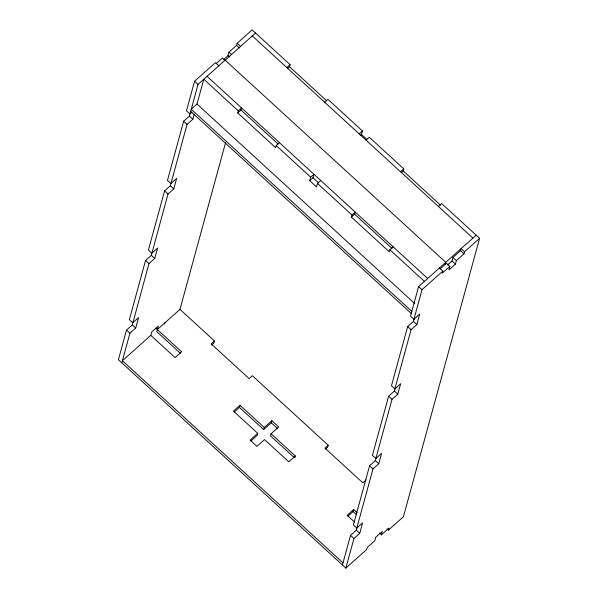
<?xml version="1.0" encoding="UTF-8"?>
<svg xmlns="http://www.w3.org/2000/svg" width="598" height="598" viewBox="0 0 598 598"><rect width="100%" height="100%" fill="white"/><g stroke="black" fill="none" stroke-linecap="round" stroke-linejoin="round"><path stroke-width="0.9" d="M194.26 114.016L192.833 119.241L187.039 124.406L170.378 185.716L164.585 190.882L148.401 250.046L151.81 253.178L157.61 248.006L154.747 258.448L148.954 263.613L132.3 324.931L126.507 330.096L118.411 359.682L345.853 568.1L366.671 549.525L367.239 547.439L374.849 540.659L375.798 537.176L382.316 531.36L381.36 534.844L379.319 532.968M255.563 33.025L197.99 84.385L189.424 116.109L183.631 121.282L167.447 180.447L170.856 183.571L176.649 178.406L173.794 188.841L168.001 194.014L151.339 255.324L145.546 260.489L129.362 319.653L132.771 322.778L138.564 317.613L135.709 328.055L129.916 333.221L121.82 362.807M218.808 65.81L215.4 62.685L194.582 81.253L186.486 110.839L189.895 113.964L191.831 112.245M411.813 311.379L191.196 109.21L196.989 104.037L203.783 79.213L238.281 110.824L237.705 112.91L275.611 147.654L276.186 145.561L279.445 142.653M343.013 562.882L122.396 360.714L150.816 335.358L151.772 331.883L158.283 326.067L156.766 331.636L180.349 353.254M223.435 59.725L227.995 55.659L228.944 52.175L236.554 45.396L237.122 43.303L252.147 29.9L290.052 64.636L289.484 66.722L287.526 68.471M164.555 324.153L164.936 322.763M157.334 329.55L179.968 309.36L225.536 142.78M237.705 112.91L240.964 110.01L241.54 107.917L238.281 110.824M179.968 309.36L214.458 340.972L213.89 343.058L211.931 344.807M239.402 407.365L239.97 405.272L264.234 427.503L263.658 429.596L239.402 407.365L234.184 412.015M309.727 180.656L310.683 177.172L313.943 174.265L312.986 177.748L309.727 180.656L316.551 186.905L317.501 183.422L320.76 180.521M239.97 405.272L233.452 411.088L257.716 433.318L257.14 435.411L250.921 440.958M263.658 429.596L271.26 422.808L271.836 420.723L278.661 426.972L271.051 433.759L270.483 435.845L294.067 457.463M360.205 135.626L361.506 134.468L362.455 130.984L327.966 99.373L324.707 102.28M351.43 217.126L351.998 215.033L355.257 212.126L354.689 214.219L351.43 217.126L389.335 251.863L389.903 249.77L393.163 246.869M294.934 457.38L295.315 455.99L271.051 433.759M214.458 340.972L211.199 343.88L249.104 378.616L252.363 375.708L328.182 445.181L327.607 447.267L325.656 449.016M401.251 172.68L403.202 170.938L403.777 168.845L369.28 137.234L366.021 140.141M347.909 516.224L353.119 511.574L353.695 509.489L357.058 512.576M342.437 564.975L350.533 535.389L356.326 530.224L357.275 526.741M376.082 458.008L375.365 460.617L369.571 465.782L353.388 524.947L356.797 528.079L362.59 522.906L359.734 533.349L353.941 538.514L345.853 568.1M395.36 387.534L394.411 391.01L388.618 396.182L372.427 455.347L375.843 458.472L381.636 453.306L378.781 463.742L372.988 468.914L356.797 528.079M414.167 318.794L413.45 321.41L407.657 326.575L391.473 385.74L394.882 388.864L400.675 383.699L397.82 394.142L392.026 399.307L375.843 458.472M476.18 235.193L418.607 286.554L410.512 316.133L413.928 319.257L419.721 314.092L416.866 324.535L411.073 329.7L394.882 388.864M413.928 319.257L422.016 289.679L442.841 271.103L439.425 267.979M442.841 271.103L442.266 273.196L449.868 266.409L446.459 263.284L440.121 268.936M445.189 264.413L445.764 262.328L225.147 60.159M449.868 266.409L448.919 269.892L455.437 264.077L456.386 260.593L452.978 257.469L460.58 250.689L461.148 248.596L464.564 251.728L463.988 253.814L456.476 260.519M447.461 265.019L452.021 260.952L452.978 257.469M387.033 528.901L388.394 530.149L388.969 528.064L381.36 534.844M438.424 206.489L441.683 203.582L479.589 238.318L403.418 516.747L388.394 530.149M216.207 63.538L222.434 57.991L225.162 60.488M286.801 67.544L290.052 64.636M359.196 133.892L362.455 130.984M400.518 171.753L403.777 168.845M257.716 433.318L250.114 440.106L256.931 446.355L264.54 439.575L288.797 461.805L295.315 455.99M264.234 427.503L271.836 420.723M464.564 251.728L479.589 238.318M328.182 445.181L324.923 448.089L362.829 482.825L366.088 479.917M353.695 509.489L347.176 515.297L354.584 522.091M289.484 66.722L326.717 100.845M403.202 170.938L440.434 205.054M361.506 134.468L366.963 139.469M252.304 35.932L472.921 238.101M237.122 43.303L240.538 46.427M236.554 45.396L239.282 47.892M460.58 250.689L463.988 253.814M228.944 52.175L231.68 54.68M227.995 55.659L229.363 56.907M452.021 260.952L455.437 264.077M207.043 76.305L427.66 278.474M240.964 110.01L278.197 144.125M354.689 214.219L391.914 248.334M312.986 177.748L318.442 182.749M276.186 145.561L310.683 177.172M317.501 183.422L351.998 215.033M389.903 249.77L424.401 281.381M194.582 81.253L197.99 84.385M418.607 286.554L422.016 289.679M196.989 104.037L414.863 303.687M190.627 111.295L411.245 313.464M189.424 116.109L192.833 119.241M413.45 321.41L416.866 324.535M183.631 121.282L187.039 124.406M407.657 326.575L411.073 329.7M170.378 185.716L173.794 188.841M394.411 391.01L397.82 394.142M164.585 190.882L168.001 194.014M388.618 396.182L392.026 399.307M151.339 255.324L154.747 258.448M375.365 460.617L378.781 463.742M145.546 260.489L148.954 263.613M369.571 465.782L372.988 468.914M271.26 422.808L277.405 428.437M155.973 328.295L181.598 351.781L175.079 357.597L150.816 335.358M353.119 511.574L356.49 514.661M132.3 324.931L135.709 328.055M356.326 530.224L359.734 533.349M126.507 330.096L129.916 333.221M350.533 535.389L353.941 538.514"/></g></svg>
